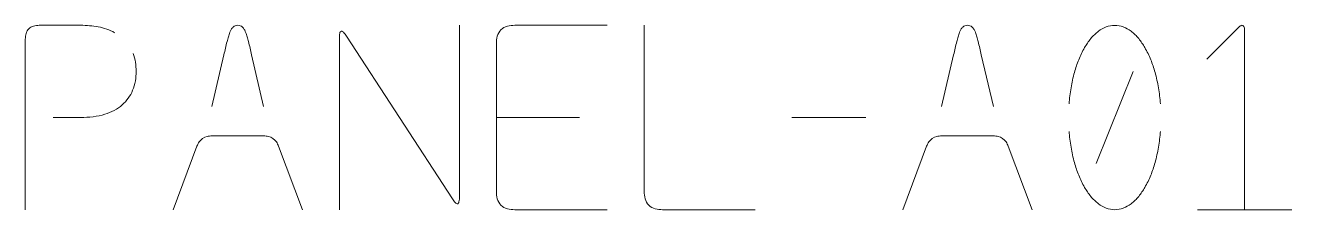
# Model space of a CAD drawing. Header units: millimetres. Extents: x 0 to 137, y 0 to 20.
import ezdxf

# ---------------------------------------------------------------- set-up
doc = ezdxf.new("R2010")
doc.units = ezdxf.units.MM
doc.layers.add('ID_CUT_SINGLELINE', color=3, linetype='Continuous', lineweight=0)

msp = doc.modelspace()

# ---------------------------------------------------------------- linework, layer by layer
at = {"layer": 'ID_CUT_SINGLELINE'}
for points in [[(0, 0), (0, 18.5, -0.06414), (0.08, 19.11, -0.270946), (0.89, 19.92, -0.06414), (1.5, 20), (6, 20, -0.044849), (7.9, 19.83, -0.080829), (9.67, 19.2)], [(20.2, 11.2), (21.5, 16.8, 0.000568), (21.67, 17.52, -0.005513), (21.84, 18.24, -0.007224), (21.98, 18.75, -0.026767), (22.14, 19.24, -0.029633), (22.29, 19.55, -0.082856), (22.5, 19.81, -0.099176), (22.73, 19.95, -0.172895), (23.27, 19.95, -0.099176), (23.5, 19.81, -0.082856), (23.71, 19.55, -0.029633), (23.85, 19.24, -0.026767), (24.02, 18.75, -0.007224), (24.16, 18.24, -0.005513), (24.33, 17.52, 0.000568), (24.5, 16.8), (25.8, 11.2)], [(34, 0), (34, 18.6, -0.013306), (34.01, 18.87, -0.048478), (34.05, 19.14, -0.044127), (34.09, 19.27, -0.458157), (34.32, 19.34, -0.044127), (34.43, 19.25, -0.048478), (34.61, 19.05, -0.013306), (34.76, 18.83), (46.24, 1.17, 0.013306), (46.39, 0.95, 0.048478), (46.57, 0.75, 0.044127), (46.68, 0.66, 0.458157), (46.91, 0.73, 0.044127), (46.95, 0.86, 0.048478), (46.99, 1.13, 0.013306), (47, 1.4), (47, 20)], [(63, 20), (53, 20, 0.06414), (52.19, 19.9, 0.270946), (51.1, 18.81, 0.06414), (51, 18), (51, 2, 0.06414), (51.1, 1.19, 0.270946), (52.19, 0.1, 0.06414), (53, 0), (63, 0)], [(67, 20), (67, 2, 0.06414), (67.1, 1.19, 0.270946), (68.19, 0.1, 0.06414), (69, 0), (79, 0)], [(99.2, 11.2), (100.5, 16.8, 0.000568), (100.67, 17.52, -0.005513), (100.84, 18.24, -0.007224), (100.98, 18.75, -0.026767), (101.14, 19.24, -0.029633), (101.29, 19.55, -0.082856), (101.5, 19.81, -0.099176), (101.73, 19.95, -0.172895), (102.27, 19.95, -0.099176), (102.5, 19.81, -0.082856), (102.71, 19.55, -0.029633), (102.86, 19.24, -0.026767), (103.02, 18.75, -0.007224), (103.16, 18.24, -0.005513), (103.33, 17.52, 0.000568), (103.5, 16.8), (104.8, 11.2)], [(122.89, 11.5, 0.02234), (122.68, 13.21, 0.027094), (122.31, 14.89, 0.025975), (121.84, 16.27, 0.037387), (121.2, 17.58, 0.037082), (120.54, 18.55, 0.062491), (119.71, 19.36, 0.06843), (118.87, 19.82, 0.188608), (117.01, 19.82, 0.06843), (116.18, 19.36, 0.062491), (115.35, 18.55, 0.037082), (114.68, 17.58, 0.037387), (114.05, 16.27, 0.025975), (113.58, 14.89, 0.027094), (113.21, 13.21, 0.02234), (113, 11.5)], [(127.91, 16.34), (131.27, 19.7, -0.018664), (131.42, 19.84, -0.056182), (131.59, 19.95, -0.060638), (131.7, 20, -0.329562), (131.9, 19.91, -0.060638), (131.95, 19.8, -0.056182), (131.99, 19.6, -0.018664), (131.99, 19.4), (131.99, 0)], [(11.66, 16.95, -0.051992), (11.92, 15.99, -0.03983), (12, 15, -0.042022), (11.91, 13.96, -0.055388), (11.62, 12.95, -0.057238), (11.15, 12.1, -0.058554), (10.5, 11.37, -0.059202), (9.62, 10.77, -0.044884), (8.62, 10.36, -0.04554), (7.33, 10.08, -0.030222), (6, 10), (3, 10)], [(113, 8.5, 0.02234), (113.21, 6.79, 0.027094), (113.58, 5.11, 0.025975), (114.05, 3.73, 0.037387), (114.68, 2.42, 0.037082), (115.35, 1.45, 0.062491), (116.18, 0.64, 0.06843), (117.01, 0.18, 0.188608), (118.87, 0.18, 0.06843), (119.71, 0.64, 0.062491), (120.54, 1.45, 0.037082), (121.2, 2.42, 0.037387), (121.84, 3.73, 0.025975), (122.31, 5.11, 0.027094), (122.68, 6.79, 0.02234), (122.89, 8.5)], [(16, 0), (18.58, 6.88, -0.060901), (18.82, 7.35, -0.183369), (19.67, 7.94, -0.060901), (20.2, 8), (25.8, 8, -0.060901), (26.33, 7.94, -0.183369), (27.18, 7.35, -0.060901), (27.42, 6.88), (30, 0)], [(95, 0), (97.58, 6.88, -0.060901), (97.82, 7.35, -0.183369), (98.67, 7.94, -0.060901), (99.2, 8), (104.8, 8, -0.060901), (105.33, 7.94, -0.183369), (106.18, 7.35, -0.060901), (106.42, 6.88), (109, 0)]]:
    msp.add_lwpolyline(points, format="xyb", dxfattribs=at)
for points in [[(115.94, 5), (119.94, 15)], [(51, 10), (60, 10)], [(83, 10), (91, 10)], [(126.89, 0), (137.1, 0)]]:
    msp.add_lwpolyline(points, dxfattribs=at)

doc.saveas('drawing.dxf')
